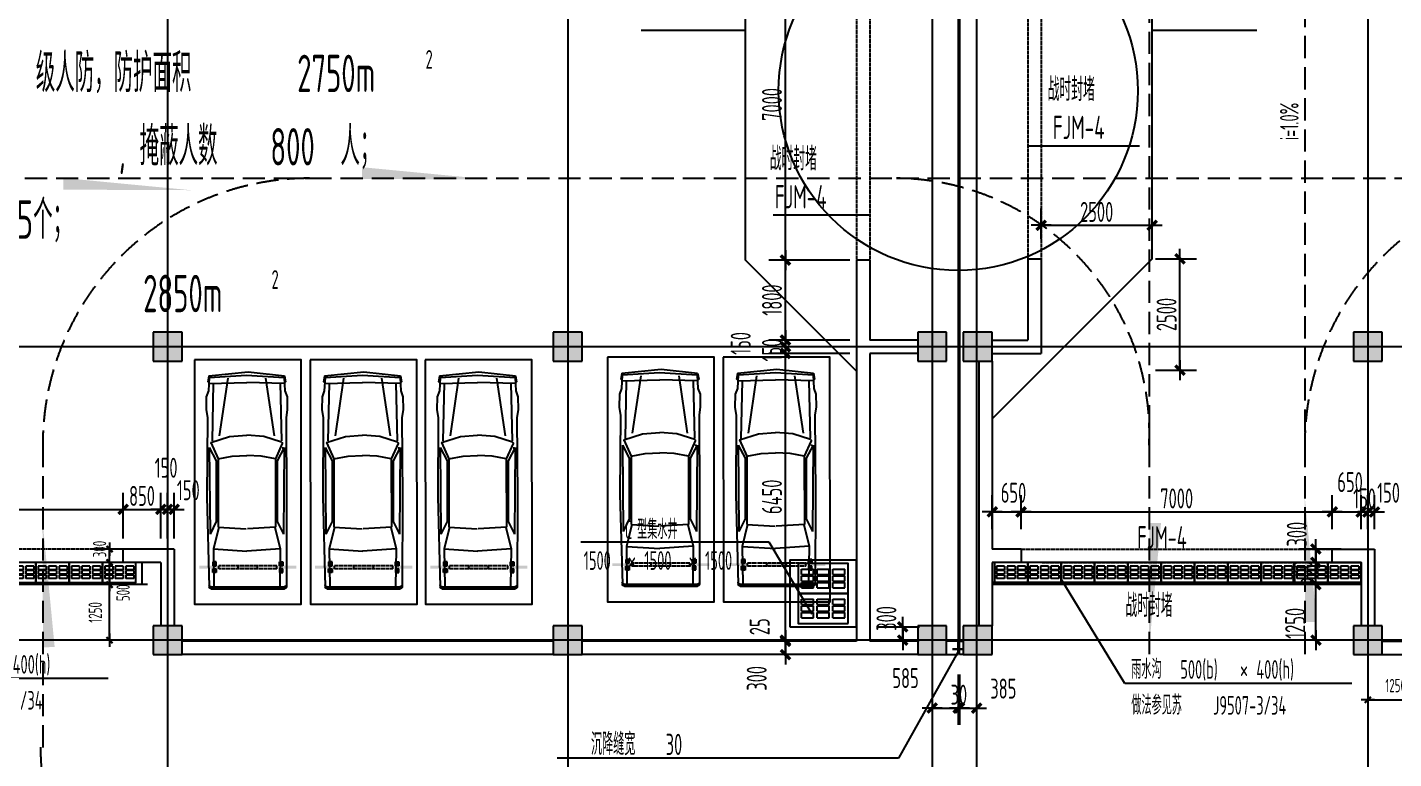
# Model space of a CAD drawing. Extents: x 1596194 to 1987057, y -212608 to 63160.
# Drawn here: x 1711875 to 1742611, y -34954 to -18506 of the extents above; entities that cross this region are included whole.
import ezdxf

# ---------------------------------------------------------------- set-up
doc = ezdxf.new("R2010")
doc.units = 0
doc.header["$LTSCALE"] = 100
doc.header["$MEASUREMENT"] = 0
doc.linetypes.add('DASH', pattern=[0.35, 0.25, -0.1])
doc.linetypes.add('DASH_200', pattern=[0.7, 0.5, -0.2])
doc.layers.get('0').update_dxf_attribs({"linetype": 'CONTINUOUS'})
doc.layers.get('DEFPOINTS').update_dxf_attribs({"linetype": 'CONTINUOUS'})
for name, color, linetype in [('_走道示意', 8, 'CONTINUOUS'), ('BALCONY', 6, 'CONTINUOUS'), ('CAR', 8, 'CONTINUOUS'), ('COLUMN', 1, 'CONTINUOUS'), ('DCHJ', 1, 'CONTINUOUS'), ('DOTE', 251, 'CONTINUOUS'), ('PUB_DIM', 3, 'CONTINUOUS'), ('PUB_TEXT', 30, 'CONTINUOUS'), ('SOLID_HATCH', 40, 'CONTINUOUS'), ('WALL', 2, 'CONTINUOUS'), ('WINDOW', 4, 'CONTINUOUS'), ('车位', 8, 'CONTINUOUS')]:
    doc.layers.add(name, color=color, linetype=linetype)
doc.styles.add('DIM', font='', dxfattribs={"width": 0.75})
doc.styles.add('DIM_FONT', font='SYSZ.shx', dxfattribs={"width": 0.7, "bigfont": 'SYFS.shx'})
doc.styles.get('DIM').set_extended_font_data('FangSong_GB2312')
doc.dimstyles.new('DIMN', dxfattribs={"dimtxt": 300, "dimasz": 1, "dimexe": 250, "dimexo": 300, "dimgap": 150, "dimtad": 1, "dimdec": 0, "dimzin": 0, "dimdsep": 46, "dimtxsty": 'DIM_FONT', "dimblk": 'ARCHTICK', "dimcen": 0.09, "dimclrt": 7, "dimazin": 2, "dimtfac": 1, "dimtdec": 0, "dimtix": 1, "dimtmove": 2, "dimatfit": 3, "dimldrblk": 'DOT', "dimfxl": 0, "dimtolj": 1, "dimtzin": 0, "dimarcsym": 0})
doc.dimstyles.new('DIMN150', dxfattribs={"dimscale": 1.5, "dimtxt": 300, "dimasz": 1, "dimexe": 250, "dimexo": 300, "dimgap": 30, "dimtad": 1, "dimdec": 0, "dimzin": 0, "dimdsep": 46, "dimtxsty": 'DIM_FONT', "dimblk": 'ARCHTICK', "dimcen": 0.09, "dimclrt": 7, "dimazin": 2, "dimtfac": 1, "dimtdec": 0, "dimtix": 1, "dimtmove": 2, "dimatfit": 3, "dimldrblk": 'DOT', "dimfxl": 0, "dimtolj": 1, "dimtzin": 0, "dimarcsym": 0})

# ---------------------------------------------------------------- blocks, each defined once
blk = doc.blocks.new('_archtick')
blk.add_line((-150, 0), (150, 0))
at = {"const_width": 50}
blk.add_lwpolyline([(-70, -70), (70, 70)], dxfattribs=at)
blk = doc.blocks.new('*D825')
at = {"layer": 'DEFPOINTS', "color": 0}
for p in [(1715180, -29347), (1715030, -30454), (1715180, -30454)]:
    blk.add_point(p, dxfattribs=at)
at = {"layer": 'PUB_DIM', "color": 0, "lineweight": -2}
for p, q in [((1715030, -30004), (1715030, -28972)), ((1715180, -30004), (1715180, -28972)), ((1715030, -29347), (1715180, -29347))]:
    blk.add_line(p, q, dxfattribs=at)
at = {"layer": 'PUB_DIM', "color": 0, "lineweight": -2, "xscale": 1.5, "yscale": 1.5, "zscale": 1.5, "rotation": 180}
blk.add_blockref('_archtick', (1715030, -29347), dxfattribs=at)
at = {"layer": 'PUB_DIM', "color": 0, "lineweight": -2, "xscale": 1.5, "yscale": 1.5, "zscale": 1.5}
blk.add_blockref('_archtick', (1715180, -29347), dxfattribs=at)
at = {"layer": 'PUB_DIM', "color": 7, "insert": (1715496, -28917), "char_height": 450, "attachment_point": 5, "style": 'DIM_FONT'}
blk.add_mtext('\\A1;150', dxfattribs=at)
blk = doc.blocks.new('_Dot')
at = {"color": 0, "linetype": 'ByBlock', "lineweight": -2}
blk.add_line((-0.5, 0), (-1, 0), dxfattribs=at)
at = {"color": 0, "linetype": 'ByBlock', "const_width": 0.5}
blk.add_lwpolyline([(-0.25, 0, 1), (0.25, 0, 1)], format="xyb", close=True, dxfattribs=at)
blk = doc.blocks.new('*D826')
at = {"layer": 'DEFPOINTS', "color": 0}
for p in [(1715030, -29347), (1714880, -30454), (1715030, -30454)]:
    blk.add_point(p, dxfattribs=at)
at = {"layer": 'PUB_DIM', "color": 0, "lineweight": -2}
for p, q in [((1714880, -30004), (1714880, -28972)), ((1715030, -30004), (1715030, -28972)), ((1714880, -29347), (1715030, -29347))]:
    blk.add_line(p, q, dxfattribs=at)
at = {"layer": 'PUB_DIM', "color": 0, "lineweight": -2, "xscale": 1.5, "yscale": 1.5, "zscale": 1.5, "rotation": 180}
blk.add_blockref('_archtick', (1714880, -29347), dxfattribs=at)
at = {"layer": 'PUB_DIM', "color": 0, "lineweight": -2, "xscale": 1.5, "yscale": 1.5, "zscale": 1.5}
blk.add_blockref('_archtick', (1715030, -29347), dxfattribs=at)
at = {"layer": 'PUB_DIM', "color": 7, "insert": (1714997, -28413), "char_height": 450, "attachment_point": 5, "style": 'DIM_FONT'}
blk.add_mtext('\\A1;150', dxfattribs=at)
blk = doc.blocks.new('*D827')
at = {"layer": 'DEFPOINTS', "color": 0}
for p in [(1714880, -29347), (1714030, -30454), (1714880, -30454)]:
    blk.add_point(p, dxfattribs=at)
at = {"layer": 'PUB_DIM', "color": 0, "lineweight": -2}
for p, q in [((1714030, -30004), (1714030, -28972)), ((1714880, -30004), (1714880, -28972)), ((1714030, -29347), (1714029, -29347)), ((1714030, -29347), (1714880, -29347)), ((1714880, -29347), (1714882, -29347))]:
    blk.add_line(p, q, dxfattribs=at)
at = {"layer": 'PUB_DIM', "color": 0, "lineweight": -2, "xscale": 1.5, "yscale": 1.5, "zscale": 1.5}
blk.add_blockref('_archtick', (1714030, -29347), dxfattribs=at)
at = {"layer": 'PUB_DIM', "color": 0, "lineweight": -2, "xscale": 1.5, "yscale": 1.5, "zscale": 1.5, "rotation": 180}
blk.add_blockref('_archtick', (1714880, -29347), dxfattribs=at)
at = {"layer": 'PUB_DIM', "color": 7, "insert": (1714455, -29045), "char_height": 450, "attachment_point": 5, "style": 'DIM_FONT'}
blk.add_mtext('\\A1;850', dxfattribs=at)
blk = doc.blocks.new('*D828')
at = {"layer": 'DEFPOINTS', "color": 0}
for p in [(1714030, -29347), (1707030, -30454), (1714030, -30454)]:
    blk.add_point(p, dxfattribs=at)
at = {"layer": 'PUB_DIM', "color": 0, "lineweight": -2}
for p, q in [((1707030, -30004), (1707030, -28972)), ((1714030, -30004), (1714030, -28972)), ((1707030, -29347), (1714030, -29347))]:
    blk.add_line(p, q, dxfattribs=at)
at = {"layer": 'PUB_DIM', "color": 0, "lineweight": -2, "xscale": 1.5, "yscale": 1.5, "zscale": 1.5, "rotation": 180}
blk.add_blockref('_archtick', (1707030, -29347), dxfattribs=at)
at = {"layer": 'PUB_DIM', "color": 0, "lineweight": -2, "xscale": 1.5, "yscale": 1.5, "zscale": 1.5}
blk.add_blockref('_archtick', (1714030, -29347), dxfattribs=at)
at = {"layer": 'PUB_DIM', "color": 7, "insert": (1710530, -29045), "char_height": 450, "attachment_point": 5, "style": 'DIM_FONT'}
blk.add_mtext('\\A1;7000', dxfattribs=at)
blk = doc.blocks.new('*D832')
at = {"layer": 'DEFPOINTS', "color": 0}
for p in [(1713724, -30240), (1714880, -30240), (1714880, -30540)]:
    blk.add_point(p, dxfattribs=at)
at = {"layer": 'PUB_DIM', "color": 0, "lineweight": -2}
for p, q in [((1714580, -30240), (1713474, -30240)), ((1713724, -30240), (1713724, -30239)), ((1713724, -30540), (1713724, -30240)), ((1714580, -30540), (1713474, -30540)), ((1713724, -30540), (1713724, -30541))]:
    blk.add_line(p, q, dxfattribs=at)
for p, rotation in [((1713724, -30240), 270), ((1713724, -30540), 90)]:
    blk.add_blockref('_archtick', p, dxfattribs=dict(at, rotation=rotation))
at = {"layer": 'PUB_DIM', "color": 7, "insert": (1713500, -30240), "char_height": 300, "attachment_point": 5, "rotation": 90, "style": 'DIM_FONT'}
blk.add_mtext('\\A1;300', dxfattribs=at)
blk = doc.blocks.new('*D834')
at = {"layer": 'DEFPOINTS', "color": 0}
for p in [(1713724, -31040), (1714880, -31040), (1714880, -32290)]:
    blk.add_point(p, dxfattribs=at)
at = {"layer": 'PUB_DIM', "color": 0, "lineweight": -2}
for p, q in [((1714580, -31040), (1713474, -31040)), ((1713724, -32290), (1713724, -31040)), ((1714580, -32290), (1713474, -32290))]:
    blk.add_line(p, q, dxfattribs=at)
for p, rotation in [((1713724, -31040), 90), ((1713724, -32290), 270)]:
    blk.add_blockref('_archtick', p, dxfattribs=dict(at, rotation=rotation))
at = {"layer": 'PUB_DIM', "color": 7, "insert": (1713403, -31665), "char_height": 300, "attachment_point": 5, "rotation": 90, "style": 'DIM_FONT'}
blk.add_mtext('\\A1;1250', dxfattribs=at)
blk = doc.blocks.new('*D835')
at = {"layer": 'DEFPOINTS', "color": 0}
for p in [(1734230, -29404), (1733581, -30240), (1734230, -30240)]:
    blk.add_point(p, dxfattribs=at)
at = {"layer": 'PUB_DIM', "color": 0, "lineweight": -2}
for p, q in [((1733581, -29790), (1733581, -29029)), ((1734230, -29790), (1734230, -29029)), ((1733581, -29404), (1734230, -29404))]:
    blk.add_line(p, q, dxfattribs=at)
at = {"layer": 'PUB_DIM', "color": 0, "lineweight": -2, "xscale": 1.5, "yscale": 1.5, "zscale": 1.5, "rotation": 180}
blk.add_blockref('_archtick', (1733581, -29404), dxfattribs=at)
at = {"layer": 'PUB_DIM', "color": 0, "lineweight": -2, "xscale": 1.5, "yscale": 1.5, "zscale": 1.5}
blk.add_blockref('_archtick', (1734230, -29404), dxfattribs=at)
at = {"layer": 'PUB_DIM', "color": 7, "insert": (1734059, -28974), "char_height": 450, "attachment_point": 5, "style": 'DIM_FONT'}
blk.add_mtext('\\A1;650', dxfattribs=at)
blk = doc.blocks.new('*D836')
at = {"layer": 'DEFPOINTS', "color": 0}
for p in [(1741230, -29404), (1734230, -30240), (1741230, -30240)]:
    blk.add_point(p, dxfattribs=at)
at = {"layer": 'PUB_DIM', "color": 0, "lineweight": -2}
for p, q in [((1734230, -29790), (1734230, -29029)), ((1741230, -29790), (1741230, -29029)), ((1734230, -29404), (1741230, -29404))]:
    blk.add_line(p, q, dxfattribs=at)
at = {"layer": 'PUB_DIM', "color": 0, "lineweight": -2, "xscale": 1.5, "yscale": 1.5, "zscale": 1.5, "rotation": 180}
blk.add_blockref('_archtick', (1734230, -29404), dxfattribs=at)
at = {"layer": 'PUB_DIM', "color": 0, "lineweight": -2, "xscale": 1.5, "yscale": 1.5, "zscale": 1.5}
blk.add_blockref('_archtick', (1741230, -29404), dxfattribs=at)
at = {"layer": 'PUB_DIM', "color": 7, "insert": (1737730, -29102), "char_height": 450, "attachment_point": 5, "style": 'DIM_FONT'}
blk.add_mtext('\\A1;7000', dxfattribs=at)
blk = doc.blocks.new('*D837')
at = {"layer": 'DEFPOINTS', "color": 0}
for p in [(1741880, -29404), (1741230, -30240), (1741880, -30240)]:
    blk.add_point(p, dxfattribs=at)
at = {"layer": 'PUB_DIM', "color": 0, "lineweight": -2}
for p, q in [((1741230, -29790), (1741230, -29029)), ((1741880, -29790), (1741880, -29029)), ((1741230, -29404), (1741880, -29404))]:
    blk.add_line(p, q, dxfattribs=at)
at = {"layer": 'PUB_DIM', "color": 0, "lineweight": -2, "xscale": 1.5, "yscale": 1.5, "zscale": 1.5, "rotation": 180}
blk.add_blockref('_archtick', (1741230, -29404), dxfattribs=at)
at = {"layer": 'PUB_DIM', "color": 0, "lineweight": -2, "xscale": 1.5, "yscale": 1.5, "zscale": 1.5}
blk.add_blockref('_archtick', (1741880, -29404), dxfattribs=at)
at = {"layer": 'PUB_DIM', "color": 7, "insert": (1741630, -28734), "char_height": 450, "attachment_point": 5, "style": 'DIM_FONT'}
blk.add_mtext('\\A1;650', dxfattribs=at)
blk = doc.blocks.new('*D838')
at = {"layer": 'DEFPOINTS', "color": 0}
for p in [(1742030, -29404), (1741880, -30240), (1742030, -30240)]:
    blk.add_point(p, dxfattribs=at)
at = {"layer": 'PUB_DIM', "color": 0, "lineweight": -2}
for p, q in [((1741880, -29790), (1741880, -29029)), ((1742030, -29790), (1742030, -29029)), ((1741880, -29404), (1741879, -29404)), ((1741880, -29404), (1742030, -29404)), ((1742030, -29404), (1742032, -29404))]:
    blk.add_line(p, q, dxfattribs=at)
at = {"layer": 'PUB_DIM', "color": 0, "lineweight": -2, "xscale": 1.5, "yscale": 1.5, "zscale": 1.5}
blk.add_blockref('_archtick', (1741880, -29404), dxfattribs=at)
at = {"layer": 'PUB_DIM', "color": 0, "lineweight": -2, "xscale": 1.5, "yscale": 1.5, "zscale": 1.5, "rotation": 180}
blk.add_blockref('_archtick', (1742030, -29404), dxfattribs=at)
at = {"layer": 'PUB_DIM', "color": 7, "insert": (1741955, -29102), "char_height": 450, "attachment_point": 5, "style": 'DIM_FONT'}
blk.add_mtext('\\A1;150', dxfattribs=at)
blk = doc.blocks.new('*D839')
at = {"layer": 'DEFPOINTS', "color": 0}
for p in [(1742180, -29404), (1742030, -30240), (1742180, -30240)]:
    blk.add_point(p, dxfattribs=at)
at = {"layer": 'PUB_DIM', "color": 0, "lineweight": -2}
for p, q in [((1742030, -29790), (1742030, -29029)), ((1742180, -29790), (1742180, -29029)), ((1742030, -29404), (1742180, -29404))]:
    blk.add_line(p, q, dxfattribs=at)
at = {"layer": 'PUB_DIM', "color": 0, "lineweight": -2, "xscale": 1.5, "yscale": 1.5, "zscale": 1.5, "rotation": 180}
blk.add_blockref('_archtick', (1742030, -29404), dxfattribs=at)
at = {"layer": 'PUB_DIM', "color": 0, "lineweight": -2, "xscale": 1.5, "yscale": 1.5, "zscale": 1.5}
blk.add_blockref('_archtick', (1742180, -29404), dxfattribs=at)
at = {"layer": 'PUB_DIM', "color": 7, "insert": (1742496, -28974), "char_height": 450, "attachment_point": 5, "style": 'DIM_FONT'}
blk.add_mtext('\\A1;150', dxfattribs=at)
blk = doc.blocks.new('*D840')
at = {"layer": 'DEFPOINTS', "color": 0}
for p in [(1742030, -31990), (1743280, -31990), (1743280, -33631)]:
    blk.add_point(p, dxfattribs=at)
at = {"layer": 'PUB_DIM', "color": 0, "lineweight": -2}
for p, q in [((1742030, -32290), (1742030, -33881)), ((1743280, -32290), (1743280, -33881)), ((1742030, -33631), (1743280, -33631))]:
    blk.add_line(p, q, dxfattribs=at)
at = {"layer": 'PUB_DIM', "color": 0, "lineweight": -2, "rotation": 180}
blk.add_blockref('_archtick', (1742030, -33631), dxfattribs=at)
at = {"layer": 'PUB_DIM', "color": 0, "lineweight": -2}
blk.add_blockref('_archtick', (1743280, -33631), dxfattribs=at)
at = {"layer": 'PUB_DIM', "color": 7, "insert": (1742655, -33310), "char_height": 300, "attachment_point": 5, "style": 'DIM_FONT'}
blk.add_mtext('\\A1;1250', dxfattribs=at)
blk = doc.blocks.new('*D841')
at = {"layer": 'DEFPOINTS', "color": 0}
for p in [(1740862, -30240), (1741880, -30240), (1741880, -30540)]:
    blk.add_point(p, dxfattribs=at)
at = {"layer": 'PUB_DIM', "color": 0, "lineweight": -2}
for p, q in [((1741430, -30240), (1740487, -30240)), ((1740862, -30540), (1740862, -30240)), ((1741430, -30540), (1740487, -30540))]:
    blk.add_line(p, q, dxfattribs=at)
at = {"layer": 'PUB_DIM', "color": 0, "lineweight": -2, "xscale": 1.5, "yscale": 1.5, "zscale": 1.5}
for p, rotation in [((1740862, -30240), 90), ((1740862, -30540), 270)]:
    blk.add_blockref('_archtick', p, dxfattribs=dict(at, rotation=rotation))
at = {"layer": 'PUB_DIM', "color": 7, "insert": (1740432, -29905), "char_height": 450, "attachment_point": 5, "rotation": 90, "style": 'DIM_FONT'}
blk.add_mtext('\\A1;300', dxfattribs=at)
blk = doc.blocks.new('*D842')
at = {"layer": 'DEFPOINTS', "color": 0}
for p in [(1740862, -30540), (1741880, -30540), (1741880, -31040)]:
    blk.add_point(p, dxfattribs=at)
at = {"layer": 'PUB_DIM', "color": 0, "lineweight": -2}
for p, q in [((1741430, -30540), (1740487, -30540)), ((1740862, -30540), (1740862, -30538)), ((1740862, -31040), (1740862, -30540)), ((1741430, -31040), (1740487, -31040)), ((1740862, -31040), (1740862, -31041))]:
    blk.add_line(p, q, dxfattribs=at)
at = {"layer": 'PUB_DIM', "color": 0, "lineweight": -2, "xscale": 1.5, "yscale": 1.5, "zscale": 1.5}
for p, rotation in [((1740862, -30540), 270), ((1740862, -31040), 90)]:
    blk.add_blockref('_archtick', p, dxfattribs=dict(at, rotation=rotation))
at = {"layer": 'PUB_DIM', "color": 7, "insert": (1740560, -30790), "char_height": 450, "attachment_point": 5, "rotation": 90, "style": 'DIM_FONT'}
blk.add_mtext('\\A1;500', dxfattribs=at)
blk = doc.blocks.new('*D843')
at = {"layer": 'DEFPOINTS', "color": 0}
for p in [(1740862, -31040), (1741880, -31040), (1741880, -32290)]:
    blk.add_point(p, dxfattribs=at)
at = {"layer": 'PUB_DIM', "color": 0, "lineweight": -2}
for p, q in [((1741430, -31040), (1740487, -31040)), ((1740862, -32290), (1740862, -31040)), ((1741430, -32290), (1740487, -32290))]:
    blk.add_line(p, q, dxfattribs=at)
at = {"layer": 'PUB_DIM', "color": 0, "lineweight": -2, "xscale": 1.5, "yscale": 1.5, "zscale": 1.5}
for p, rotation in [((1740862, -31040), 90), ((1740862, -32290), 270)]:
    blk.add_blockref('_archtick', p, dxfattribs=dict(at, rotation=rotation))
at = {"layer": 'PUB_DIM', "color": 7, "insert": (1740395, -31911), "char_height": 450, "attachment_point": 5, "rotation": 90, "style": 'DIM_FONT'}
blk.add_mtext('\\A1;1250', dxfattribs=at)
blk = doc.blocks.new('*D970')
at = {"layer": 'DEFPOINTS', "color": 0}
for p in [(1736805, -23715), (1737804, -23715), (1736805, -26215)]:
    blk.add_point(p, dxfattribs=at)
at = {"layer": 'PUB_DIM', "color": 0, "lineweight": -2}
for p, q in [((1737255, -23715), (1738179, -23715)), ((1737804, -26215), (1737804, -23715)), ((1737255, -26215), (1738179, -26215))]:
    blk.add_line(p, q, dxfattribs=at)
at = {"layer": 'PUB_DIM', "color": 0, "lineweight": -2, "xscale": 1.5, "yscale": 1.5, "zscale": 1.5}
for p, rotation in [((1737804, -23715), 90), ((1737804, -26215), 270)]:
    blk.add_blockref('_archtick', p, dxfattribs=dict(at, rotation=rotation))
at = {"layer": 'PUB_DIM', "color": 7, "insert": (1737502, -24965), "char_height": 450, "attachment_point": 5, "rotation": 90, "style": 'DIM_FONT'}
blk.add_mtext('\\A1;2500', dxfattribs=at)
blk = doc.blocks.new('*D971')
at = {"layer": 'DEFPOINTS', "color": 0}
for p in [(1737180, -22959), (1734680, -23715), (1737180, -23715)]:
    blk.add_point(p, dxfattribs=at)
at = {"layer": 'PUB_DIM', "color": 0, "lineweight": -2}
for p, q in [((1734680, -23265), (1734680, -22584)), ((1737180, -23265), (1737180, -22584)), ((1734680, -22959), (1737180, -22959))]:
    blk.add_line(p, q, dxfattribs=at)
at = {"layer": 'PUB_DIM', "color": 0, "lineweight": -2, "xscale": 1.5, "yscale": 1.5, "zscale": 1.5}
for p, rotation in [((1734680, -22959), 179.9997660269601), ((1737180, -22959), 359.9997660269601)]:
    blk.add_blockref('_archtick', p, dxfattribs=dict(at, rotation=rotation))
at = {"layer": 'PUB_DIM', "color": 7, "insert": (1735930, -22657), "char_height": 450, "attachment_point": 5, "rotation": 359.9998, "style": 'DIM_FONT'}
blk.add_mtext('\\A1;2500', dxfattribs=at)
blk = doc.blocks.new('*D1024')
at = {"layer": 'DEFPOINTS', "color": 0}
for p in [(1730530, -31990), (1731567, -31990), (1730530, -32290)]:
    blk.add_point(p, dxfattribs=at)
at = {"layer": 'PUB_DIM', "color": 0, "lineweight": -2}
for p, q in [((1730980, -31990), (1731942, -31990)), ((1731567, -32290), (1731567, -31990)), ((1730980, -32290), (1731942, -32290))]:
    blk.add_line(p, q, dxfattribs=at)
at = {"layer": 'PUB_DIM', "color": 0, "lineweight": -2, "xscale": 1.5, "yscale": 1.5, "zscale": 1.5}
for p, rotation in [((1731567, -31990), 90), ((1731567, -32290), 270)]:
    blk.add_blockref('_archtick', p, dxfattribs=dict(at, rotation=rotation))
at = {"layer": 'PUB_DIM', "color": 7, "insert": (1731201, -31800), "char_height": 450, "attachment_point": 5, "rotation": 90, "style": 'DIM_FONT'}
blk.add_mtext('\\A1;300', dxfattribs=at)
blk = doc.blocks.new('*D1090')
at = {"layer": 'DEFPOINTS', "color": 0}
for p in [(1728928, -23740), (1730830, -23740), (1730830, -25540)]:
    blk.add_point(p, dxfattribs=at)
at = {"layer": 'PUB_DIM', "color": 0, "lineweight": -2}
for p, q in [((1730380, -23740), (1728553, -23740)), ((1728928, -25540), (1728928, -23740)), ((1730380, -25540), (1728553, -25540))]:
    blk.add_line(p, q, dxfattribs=at)
at = {"layer": 'PUB_DIM', "color": 0, "lineweight": -2, "xscale": 1.5, "yscale": 1.5, "zscale": 1.5}
for p, rotation in [((1728928, -23740), 90), ((1728928, -25540), 270)]:
    blk.add_blockref('_archtick', p, dxfattribs=dict(at, rotation=rotation))
at = {"layer": 'PUB_DIM', "color": 7, "insert": (1728626, -24640), "char_height": 450, "attachment_point": 5, "rotation": 90, "style": 'DIM_FONT'}
blk.add_mtext('\\A1;1800', dxfattribs=at)
blk = doc.blocks.new('*D1091')
at = {"layer": 'DEFPOINTS', "color": 0}
for p in [(1728928, -25540), (1730830, -25540), (1730830, -25690)]:
    blk.add_point(p, dxfattribs=at)
at = {"layer": 'PUB_DIM', "color": 0, "lineweight": -2}
for p, q in [((1730380, -25540), (1728553, -25540)), ((1730380, -25690), (1728553, -25690)), ((1728928, -25690), (1728928, -25540))]:
    blk.add_line(p, q, dxfattribs=at)
at = {"layer": 'PUB_DIM', "color": 0, "lineweight": -2, "xscale": 1.5, "yscale": 1.5, "zscale": 1.5}
for p, rotation in [((1728928, -25540), 90), ((1728928, -25690), 270)]:
    blk.add_blockref('_archtick', p, dxfattribs=dict(at, rotation=rotation))
at = {"layer": 'PUB_DIM', "color": 7, "insert": (1727923, -25615), "char_height": 450, "attachment_point": 5, "rotation": 90, "style": 'DIM_FONT'}
blk.add_mtext('\\A1;150', dxfattribs=at)
blk = doc.blocks.new('*D1092')
at = {"layer": 'DEFPOINTS', "color": 0}
for p in [(1728928, -25690), (1730830, -25690), (1730830, -25840)]:
    blk.add_point(p, dxfattribs=at)
at = {"layer": 'PUB_DIM', "color": 0, "lineweight": -2}
for p, q in [((1730380, -25690), (1728553, -25690)), ((1728928, -25690), (1728928, -25688)), ((1728928, -25840), (1728928, -25690)), ((1730380, -25840), (1728553, -25840)), ((1728928, -25840), (1728928, -25841))]:
    blk.add_line(p, q, dxfattribs=at)
at = {"layer": 'PUB_DIM', "color": 0, "lineweight": -2, "xscale": 1.5, "yscale": 1.5, "zscale": 1.5}
for p, rotation in [((1728928, -25690), 270), ((1728928, -25840), 90)]:
    blk.add_blockref('_archtick', p, dxfattribs=dict(at, rotation=rotation))
at = {"layer": 'PUB_DIM', "color": 7, "insert": (1728626, -25765), "char_height": 450, "attachment_point": 5, "rotation": 90, "style": 'DIM_FONT'}
blk.add_mtext('\\A1;150', dxfattribs=at)
blk = doc.blocks.new('*D1093')
at = {"layer": 'DEFPOINTS', "color": 0}
for p in [(1728928, -25840), (1730830, -25840), (1730830, -32290)]:
    blk.add_point(p, dxfattribs=at)
at = {"layer": 'PUB_DIM', "color": 0, "lineweight": -2}
for p, q in [((1730380, -25840), (1728553, -25840)), ((1728928, -32290), (1728928, -25840)), ((1730380, -32290), (1728553, -32290))]:
    blk.add_line(p, q, dxfattribs=at)
at = {"layer": 'PUB_DIM', "color": 0, "lineweight": -2, "xscale": 1.5, "yscale": 1.5, "zscale": 1.5}
for p, rotation in [((1728928, -25840), 90), ((1728928, -32290), 270)]:
    blk.add_blockref('_archtick', p, dxfattribs=dict(at, rotation=rotation))
at = {"layer": 'PUB_DIM', "color": 7, "insert": (1728626, -29065), "char_height": 450, "attachment_point": 5, "rotation": 90, "style": 'DIM_FONT'}
blk.add_mtext('\\A1;6450', dxfattribs=at)
blk = doc.blocks.new('*D1094')
at = {"layer": 'DEFPOINTS', "color": 0}
for p in [(1728928, -32290), (1730830, -32290), (1730830, -32315)]:
    blk.add_point(p, dxfattribs=at)
at = {"layer": 'PUB_DIM', "color": 0, "lineweight": -2}
for p, q in [((1730380, -32290), (1728553, -32290)), ((1730380, -32315), (1728553, -32315)), ((1728928, -32290), (1728928, -32288)), ((1728928, -32315), (1728928, -32290)), ((1728928, -32315), (1728928, -32316))]:
    blk.add_line(p, q, dxfattribs=at)
at = {"layer": 'PUB_DIM', "color": 0, "lineweight": -2, "xscale": 1.5, "yscale": 1.5, "zscale": 1.5}
for p, rotation in [((1728928, -32290), 270), ((1728928, -32315), 90)]:
    blk.add_blockref('_archtick', p, dxfattribs=dict(at, rotation=rotation))
at = {"layer": 'PUB_DIM', "color": 7, "insert": (1728349, -31987), "char_height": 450, "attachment_point": 5, "rotation": 90, "style": 'DIM_FONT'}
blk.add_mtext('\\A1;25', dxfattribs=at)
blk = doc.blocks.new('*D1095')
at = {"layer": 'DEFPOINTS', "color": 0}
for p in [(1728928, -32315), (1730830, -32315), (1730830, -32615)]:
    blk.add_point(p, dxfattribs=at)
at = {"layer": 'PUB_DIM', "color": 0, "lineweight": -2}
for p, q in [((1730380, -32315), (1728553, -32315)), ((1728928, -32615), (1728928, -32315)), ((1730380, -32615), (1728553, -32615))]:
    blk.add_line(p, q, dxfattribs=at)
at = {"layer": 'PUB_DIM', "color": 0, "lineweight": -2, "xscale": 1.5, "yscale": 1.5, "zscale": 1.5}
for p, rotation in [((1728928, -32315), 90), ((1728928, -32615), 270)]:
    blk.add_blockref('_archtick', p, dxfattribs=dict(at, rotation=rotation))
at = {"layer": 'PUB_DIM', "color": 7, "insert": (1728283, -33148), "char_height": 450, "attachment_point": 5, "rotation": 90, "style": 'DIM_FONT'}
blk.add_mtext('\\A1;300', dxfattribs=at)
blk = doc.blocks.new('A$C4B905A97')
at = {"layer": 'BALCONY'}
for p, q in [((50, 365), (230, 365)), ((50, 285), (50, 365)), ((50, 310), (50, 340)), ((50, 285), (230, 285)), ((50, 185), (50, 265)), ((50, 265), (230, 265)), ((50, 210), (50, 240)), ((230, 285), (230, 365)), ((230, 185), (230, 265)), ((285, 365), (465, 365)), ((285, 285), (285, 365)), ((285, 310), (285, 340)), ((285, 285), (465, 285)), ((285, 185), (285, 265)), ((285, 265), (465, 265)), ((285, 210), (285, 240)), ((465, 285), (465, 365)), ((465, 185), (465, 265)), ((520, 285), (520, 365)), ((520, 365), (700, 365)), ((520, 285), (700, 285)), ((520, 265), (700, 265)), ((520, 185), (520, 265)), ((700, 285), (700, 365)), ((700, 185), (700, 265)), ((50, 185), (230, 185)), ((50, 165), (230, 165)), ((50, 165), (230, 165)), ((50, 85), (50, 165)), ((50, 110), (50, 140)), ((50, 85), (230, 85)), ((230, 85), (230, 165)), ((285, 185), (465, 185)), ((285, 165), (465, 165)), ((285, 165), (465, 165)), ((285, 85), (285, 165)), ((285, 110), (285, 140)), ((285, 85), (465, 85)), ((465, 85), (465, 165)), ((520, 185), (700, 185)), ((520, 85), (520, 165)), ((520, 165), (700, 165)), ((520, 165), (700, 165)), ((520, 85), (700, 85)), ((700, 85), (700, 165))]:
    blk.add_line(p, q, dxfattribs=at)
at = {"layer": 'WINDOW'}
blk.add_lwpolyline([(750, 0), (750, 450), (0, 450), (0, 0)], close=True, dxfattribs=at)
blk = doc.blocks.new('jing-1')
at = {"layer": 'WINDOW'}
blk.add_lwpolyline([(1000, 0), (1000, 1000), (0, 1000), (0, 0)], close=True, dxfattribs=at)
at = {"layer": 'WINDOW', "rotation": 90}
for p in [(500, 125), (950, 125)]:
    blk.add_blockref('A$C4B905A97', p, dxfattribs=at)
blk = doc.blocks.new('车位')
at = {"layer": '车位'}
h = blk.add_hatch(color=256, dxfattribs=at)
h.paths.add_polyline_path([(1854, -801), (2291, -801), (2291, -867), (1854, -867)])
h.paths.add_polyline_path([(981, -801), (1418, -801), (1418, -866), (981, -866)])
h.paths.add_polyline_path([(108, -800), (545, -800), (545, -866), (108, -866)])
h = blk.add_hatch(color=256, dxfattribs=at)
h.paths.add_polyline_path([(411, -866), (487, -866), (487, -953), (411, -953)])
edge = h.paths.add_edge_path(flags=16)
edge.add_ellipse((449, -909), major_axis=(10.2, 10.2), ratio=1, start_angle=-45.0335, end_angle=314.9665, ccw=False)
edge = h.paths.add_edge_path(flags=16)
edge.add_ellipse((449, -757), major_axis=(10.2, 10.2), ratio=1, start_angle=-45.0335, end_angle=314.9665, ccw=False)
h.paths.add_polyline_path([(411, -800), (487, -800), (487, -713), (411, -713)])
h = blk.add_hatch(color=256, dxfattribs=at)
h.paths.add_polyline_path([(1988, -867), (1912, -867), (1912, -954), (1988, -954)])
h.paths.add_polyline_path([(1988, -801), (1912, -801), (1912, -714), (1988, -714)])
edge = h.paths.add_edge_path(flags=16)
edge.add_ellipse((1950, -757), major_axis=(10.2, 10.2), ratio=1, start_angle=-45.0335, end_angle=314.9665, ccw=False)
edge = h.paths.add_edge_path(flags=16)
edge.add_ellipse((1950, -910), major_axis=(10.2, 10.2), ratio=1, start_angle=-45.0335, end_angle=314.9665, ccw=False)
at = {"layer": 'DCHJ', "color": 251}
for p, q in [((487, -713), (411, -713)), ((411, -713), (411, -800)), ((411, -800), (487, -800)), ((411, -866), (487, -866)), ((411, -953), (411, -866)), ((487, -800), (487, -713)), ((981, -801), (981, -866)), ((1418, -801), (1418, -866)), ((1854, -801), (1854, -867)), ((1912, -801), (1912, -714)), ((1912, -714), (1988, -714)), ((1988, -801), (1912, -801)), ((1988, -867), (1912, -867)), ((1912, -867), (1912, -954)), ((1988, -714), (1988, -801))]:
    blk.add_line(p, q, dxfattribs=at)
for centre in [(449, -909), (449, -757), (1950, -757)]:
    blk.add_circle(centre, 14.4, dxfattribs=at)
at = {"layer": '车位'}
for p, q in [((487, -866), (487, -953)), ((545, -800), (545, -866)), ((1988, -954), (1988, -867)), ((487, -953), (411, -953)), ((1912, -954), (1988, -954))]:
    blk.add_line(p, q, dxfattribs=at)
at = {"layer": '车位', "linetype": 'DASH'}
for p, q in [((1854, -801), (545, -800)), ((1854, -867), (545, -866))]:
    blk.add_line(p, q, dxfattribs=at)
at = {"layer": '车位'}
blk.add_lwpolyline([(-3, -5500), (0, 0), (2400, -1), (2397, -5501)], close=True, dxfattribs=at)
blk.add_circle((1950, -910), 14.4, dxfattribs=at)
blk = doc.blocks.new('CAR8')
for p, q in [((-376, 1236), (-474, 253)), ((-331, 1226), (-393, 293)), ((-376, 1236), (-226, 1262)), ((-331, 1226), (4, 1244)), ((-226, 1262), (-206, 1237)), ((-184, 1235), (-206, 289)), ((-188, 1124), (1252, 1155)), ((4, 1244), (151, 1298)), ((151, 1298), (470, 1303)), ((470, 1303), (678, 1271)), ((678, 1271), (2652, 1285)), ((1292, 1188), (1141, 719)), ((1292, 1188), (1697, 1006)), ((1420, 1224), (3582, 1207)), ((1420, 1224), (1749, 1051)), ((1749, 1051), (3263, 1051)), ((2652, 1285), (4896, 1226)), ((3263, 1051), (3582, 1207)), ((3407, 991), (3951, 1125)), ((3951, 1125), (4003, 287)), ((3951, 1125), (4893, 1110)), ((4898, 1177), (4898, -649)), ((4945, 1176), (4945, -649)), ((-313, 762), (1127, 977)), ((1141, 719), (1108, 289)), ((1697, 1006), (1630, 652)), ((1697, 1006), (3406, 1006)), ((3406, 1006), (3449, 302)), ((1630, 652), (1617, 289)), ((-474, 253), (-376, -659)), ((-393, 293), (-331, -649)), ((-184, -658), (-206, 288)), ((1141, -141), (1108, 288)), ((1630, -75), (1617, 288)), ((3406, -429), (3449, 275)), ((3951, -548), (4003, 290)), ((-313, -185), (1127, -400)), ((1283, -584), (1141, -141)), ((1697, -429), (1630, -75)), ((-376, -659), (-226, -685)), ((-331, -649), (4, -667)), ((-226, -685), (-206, -660)), ((-188, -547), (1252, -578)), ((4, -667), (151, -721)), ((1317, -599), (1697, -429)), ((1420, -647), (1749, -474)), ((1420, -647), (3582, -630)), ((1697, -429), (3406, -429)), ((1749, -474), (3263, -474)), ((3263, -474), (3582, -630)), ((3407, -414), (3951, -548)), ((3951, -548), (4893, -533)), ((151, -721), (470, -726)), ((470, -726), (678, -694)), ((678, -694), (2652, -708)), ((2652, -708), (4895, -699))]:
    blk.add_line(p, q)
for centre, radius, start, end in [((1307, 1154), 25, 65.7961, 162.2571), ((4848, 1177), 50, 0, 88.5082), ((4895, 1176), 50, 0, 88.5082), ((-193, 289), 12.5, 178.7004, 181.2996), ((1121, 289), 12.5, 175.5855, 184.4145), ((1629, 289), 12.5, 177.991, 182.009), ((1307, -577), 25, 197.7429, 294.2039), ((1435, -611), 12.5, 116.9382, 269.53), ((4848, -649), 50, 270.2142, 0), ((4895, -649), 50, 270.2142, 0)]:
    blk.add_arc(centre, radius, start, end)
at = {"linetype": 'Continuous', "style": 'DIM', "flags": 9}
for tag in ['XSIZE', 'YSIZE']:
    blk.add_attdef(tag, (-393, 293), '', height=0.5, dxfattribs=at)
blk = doc.blocks.new('车位-car')
at = {"layer": 'CAR', "xscale": 0.9000000003718892, "yscale": 0.9000000000232831, "zscale": 0.9, "rotation": 89.96654327695857}
blk.add_blockref('CAR8', (1434, -4802), dxfattribs=at)
at = {"layer": '车位'}
blk.add_blockref('车位', (0, 0), dxfattribs=at)
blk = doc.blocks.new('A$C2D8B7957')
at = {"linetype": 'Continuous'}
h = blk.add_hatch(color=256, dxfattribs=at)
h.paths.add_polyline_path([(2869, 0), (1150, 165), (1412, 269), (2870, 263)])
h.paths.add_polyline_path([(1412, 269), (1150, 165), (0, 275)])
blk = doc.blocks.new('*D13')
at = {"layer": 'DEFPOINTS', "color": 0}
for p in [(1728928, -16740), (1730530, -16740), (1730530, -23740)]:
    blk.add_point(p, dxfattribs=at)
at = {"layer": 'PUB_DIM', "color": 0, "lineweight": -2}
for p, q in [((1730080, -16740), (1728553, -16740)), ((1728928, -23740), (1728928, -16740)), ((1730080, -23740), (1728553, -23740))]:
    blk.add_line(p, q, dxfattribs=at)
at = {"layer": 'PUB_DIM', "color": 0, "lineweight": -2, "xscale": 1.5, "yscale": 1.5, "zscale": 1.5}
for p, rotation in [((1728928, -16740), 90), ((1728928, -23740), 270)]:
    blk.add_blockref('_archtick', p, dxfattribs=dict(at, rotation=rotation))
at = {"layer": 'PUB_DIM', "color": 7, "insert": (1728626, -20240), "char_height": 450, "attachment_point": 5, "rotation": 90, "style": 'DIM_FONT'}
blk.add_mtext('\\A1;7000', dxfattribs=at)
blk = doc.blocks.new('_fzh')
for p, q in [((-0.5, 0.5), (-0.5, -0.5)), ((0.5, 0.5), (-0.5, 0.5)), ((0.5, -0.5), (0.5, 0.5)), ((-0.5, -0.5), (0.5, -0.5))]:
    blk.add_line(p, q)
at = {"layer": 'SOLID_HATCH'}
blk.add_solid([(0.5, 0.5), (0.5, -0.5), (-0.5, 0.5), (-0.5, -0.5)], dxfattribs=at)
blk = doc.blocks.new('*D12')
at = {"layer": 'DEFPOINTS', "color": 0}
for p in [(1732845, -32615), (1733230, -32615), (1733230, -33817)]:
    blk.add_point(p, dxfattribs=at)
at = {"layer": 'PUB_DIM', "color": 0, "lineweight": -2}
for p, q in [((1732845, -33065), (1732845, -34192)), ((1733230, -33065), (1733230, -34192)), ((1732845, -33817), (1733230, -33817))]:
    blk.add_line(p, q, dxfattribs=at)
at = {"layer": 'PUB_DIM', "color": 0, "lineweight": -2, "xscale": 1.5, "yscale": 1.5, "zscale": 1.5, "rotation": 180}
blk.add_blockref('_archtick', (1732845, -33817), dxfattribs=at)
at = {"layer": 'PUB_DIM', "color": 0, "lineweight": -2, "xscale": 1.5, "yscale": 1.5, "zscale": 1.5}
blk.add_blockref('_archtick', (1733230, -33817), dxfattribs=at)
at = {"layer": 'PUB_DIM', "color": 7, "insert": (1733830, -33379), "char_height": 450, "attachment_point": 5, "style": 'DIM_FONT'}
blk.add_mtext('\\A1;385', dxfattribs=at)
blk = doc.blocks.new('*D11')
at = {"layer": 'DEFPOINTS', "color": 0}
for p in [(1732815, -32615), (1732845, -32615), (1732845, -33817)]:
    blk.add_point(p, dxfattribs=at)
at = {"layer": 'PUB_DIM', "color": 0, "lineweight": -2}
for p, q in [((1732815, -33065), (1732815, -34192)), ((1732845, -33065), (1732845, -34192)), ((1732815, -33817), (1732814, -33817)), ((1732815, -33817), (1732845, -33817)), ((1732845, -33817), (1732847, -33817))]:
    blk.add_line(p, q, dxfattribs=at)
at = {"layer": 'PUB_DIM', "color": 0, "lineweight": -2, "xscale": 1.5, "yscale": 1.5, "zscale": 1.5}
blk.add_blockref('_archtick', (1732815, -33817), dxfattribs=at)
at = {"layer": 'PUB_DIM', "color": 0, "lineweight": -2, "xscale": 1.5, "yscale": 1.5, "zscale": 1.5, "rotation": 180}
blk.add_blockref('_archtick', (1732845, -33817), dxfattribs=at)
at = {"layer": 'PUB_DIM', "color": 7, "insert": (1732830, -33515), "char_height": 450, "attachment_point": 5, "style": 'DIM_FONT'}
blk.add_mtext('\\A1;30', dxfattribs=at)
blk = doc.blocks.new('*D10')
at = {"layer": 'DEFPOINTS', "color": 0}
for p in [(1732230, -32615), (1732815, -32615), (1732815, -33817)]:
    blk.add_point(p, dxfattribs=at)
at = {"layer": 'PUB_DIM', "color": 0, "lineweight": -2}
for p, q in [((1732230, -33065), (1732230, -34192)), ((1732815, -33065), (1732815, -34192)), ((1732230, -33817), (1732815, -33817))]:
    blk.add_line(p, q, dxfattribs=at)
at = {"layer": 'PUB_DIM', "color": 0, "lineweight": -2, "xscale": 1.5, "yscale": 1.5, "zscale": 1.5, "rotation": 180}
blk.add_blockref('_archtick', (1732230, -33817), dxfattribs=at)
at = {"layer": 'PUB_DIM', "color": 0, "lineweight": -2, "xscale": 1.5, "yscale": 1.5, "zscale": 1.5}
blk.add_blockref('_archtick', (1732815, -33817), dxfattribs=at)
at = {"layer": 'PUB_DIM', "color": 7, "insert": (1731630, -33142), "char_height": 450, "attachment_point": 5, "style": 'DIM_FONT'}
blk.add_mtext('\\A1;585', dxfattribs=at)

msp = doc.modelspace()

# ---------------------------------------------------------------- linework, layer by layer
at = {"layer": '_走道示意', "linetype": 'DASH_200', "ltscale": 10}
for p, q in [((1737109.836, 14994.512), (1737109.836, -27900.933)), ((1740609.836, -12400.933), (1740609.836, -27900.933)), ((1702721.147, -21900.933), (1718221.147, -21900.933)), ((1718221.147, -21900.933), (1731427.496, -21900.933)), ((1731427.496, -21900.933), (1746799.45, -21900.933)), ((1712221.147, -27900.933), (1712221.147, -34718.136)), ((1737109.836, -27900.933), (1737109.836, -32614.869)), ((1740609.836, -27900.933), (1740609.836, -32614.869))]:
    msp.add_line(p, q, dxfattribs=at)
for centre, radius, start, end in [((1718221.147, -27900.933), 6000, 90, 180), ((1731379.884, -27636.773), 5736.038, 357.3604428, 89.5244118), ((1746609.836, -27900.933), 6000, 90, 180), ((1718171.147, -34693.136), 6000, 180, 193.8255767)]:
    msp.add_arc(centre, radius, start, end, dxfattribs=at)
at = {"layer": 'DOTE'}
for p, q in [((1715030.206, 50334.236), (1715030.206, -36126.938)), ((1724030.206, 50334.236), (1724030.206, -36126.938)), ((1732230.206, 50334.236), (1732230.206, -36126.938)), ((1733230.206, 50334.236), (1733230.206, -36126.938)), ((1742030.206, 50334.236), (1742030.206, -36126.938)), ((1799629.617, -25689.869), (1638383.856, -25689.869)), ((1799629.617, -32289.869), (1638383.856, -32289.869))]:
    msp.add_line(p, q, dxfattribs=at)
at = {"layer": 'PUB_DIM'}
msp.add_lwpolyline([(1740682.847, -16714.696, 0, 0, 0), (1740682.847, -23588.696, 120, 0, 0), (1740682.847, -24038.696, 0, 0, 0)], format="xyseb", dxfattribs=at)
at = {"layer": 'PUB_DIM', "const_width": 50}
msp.add_lwpolyline([(1732686.557, -32493.254), (1732930.206, -32493.254)], dxfattribs=at)
at = {"layer": 'PUB_DIM'}
msp.add_circle((1732815.206, -19935.076), 4039.313, dxfattribs=at)
at = {"layer": 'PUB_TEXT'}
for p, q in [((1725680.104, -18572.323), (1728030.206, -18572.323)), ((1737180.206, -18572.323), (1739530.308, -18572.323)), ((1734380.206, -21170.204), (1736895.28, -21170.204)), ((1730830.206, -22728.977), (1728655.462, -22728.977)), ((1724328.248, -30073.817), (1728558.655, -30073.817)), ((1728558.655, -30073.817), (1729523.693, -31696.592)), ((1736563.619, -33262.166), (1735145.206, -30942.679)), ((1732845.206, -32493.254), (1731475.354, -34943.701)), ((1713695.341, -33147.688), (1708587.277, -33147.688)), ((1741671.683, -33262.166), (1736563.619, -33262.166)), ((1731475.354, -34943.701), (1723794.334, -34943.701))]:
    msp.add_line(p, q, dxfattribs=at)
at = {"layer": 'WALL'}
for p, q in [((1730830.206, -23739.869), (1730530.206, -23739.869)), ((1730530.206, -23739.869), (1730530.206, -32314.869)), ((1730830.206, -23739.869), (1730830.206, -25539.869)), ((1734380.206, -23714.869), (1734380.206, -25539.869)), ((1734380.206, -23714.869), (1734680.206, -23714.869)), ((1734680.206, -23714.869), (1734680.206, -25839.869)), ((1731905.206, -25539.869), (1730830.206, -25539.869)), ((1733580.206, -25539.869), (1734380.206, -25539.869)), ((1731905.206, -25839.869), (1730830.206, -25839.869)), ((1730830.206, -25839.869), (1730830.206, -32314.869)), ((1733280.206, -26014.869), (1733280.206, -31964.869)), ((1733580.206, -25839.869), (1734680.206, -25839.869)), ((1733580.206, -26014.869), (1733580.206, -30239.869)), ((1714030.206, -30539.869), (1714030.206, -30239.869)), ((1715180.206, -30239.869), (1714030.206, -30239.869)), ((1715180.206, -30239.869), (1715180.206, -31964.869)), ((1734230.206, -30239.869), (1733580.206, -30239.869)), ((1734230.206, -30239.869), (1734230.206, -30539.869)), ((1741230.206, -30539.869), (1741230.206, -30239.869)), ((1741230.206, -30239.869), (1742180.206, -30239.869)), ((1742180.206, -30239.869), (1742180.206, -31964.869)), ((1714880.206, -30539.869), (1714030.206, -30539.869)), ((1714880.206, -30539.869), (1714880.206, -31964.869)), ((1733580.206, -30539.869), (1733580.206, -31964.869)), ((1734230.206, -30539.869), (1733580.591, -30539.869)), ((1741230.206, -30539.869), (1741880.206, -30539.869)), ((1741880.206, -30539.869), (1741880.206, -31964.869)), ((1723705.206, -32314.869), (1715355.206, -32314.869)), ((1730530.206, -32314.869), (1724355.206, -32314.869)), ((1731905.381, -32314.869), (1730830.206, -32314.869)), ((1732815.206, -32314.869), (1732555.206, -32314.869)), ((1732815.206, -32614.869), (1732815.206, -32314.869)), ((1732845.206, -32614.869), (1732845.206, -32314.869)), ((1732845.206, -32314.869), (1732930.206, -32314.869)), ((1742355.206, -32314.869), (1750705.206, -32314.869)), ((1723705.206, -32614.869), (1715355.206, -32614.869)), ((1731905.206, -32614.869), (1724355.206, -32614.869)), ((1732555.206, -32614.869), (1732815.206, -32614.869)), ((1732930.206, -32614.869), (1732845.206, -32614.869)), ((1742355.206, -32614.869), (1751080.206, -32614.869))]:
    msp.add_line(p, q, dxfattribs=at)
at = {"layer": 'WINDOW'}
for p, q in [((1732815.206, 31410.131), (1732815.206, -32314.869)), ((1732845.206, 31410.131), (1732845.206, -32314.869)), ((1714459.144, -31039.869), (1714459.144, -30539.869)), ((1714459.144, -31039.869), (1706680.206, -31039.869)), ((1741880.206, -30989.869), (1733580.206, -30989.869)), ((1741880.206, -31039.869), (1733580.206, -31039.869))]:
    msp.add_line(p, q, dxfattribs=at)
at = {"layer": 'WINDOW', "linetype": 'DASH'}
for p, q in [((1730530.206, -16739.869), (1730530.206, -23739.869)), ((1730830.206, -16739.869), (1730830.206, -23739.869)), ((1734380.206, -16714.869), (1734380.206, -23714.869)), ((1734680.041, -16714.869), (1734680.206, -23714.869)), ((1714030.206, -30239.869), (1707030.206, -30239.869)), ((1734230.206, -30239.869), (1741230.206, -30239.869)), ((1714030.206, -30539.869), (1707030.206, -30539.869)), ((1734705.206, -30539.869), (1741230.206, -30539.869))]:
    msp.add_line(p, q, dxfattribs=at)
at = {"layer": 'WINDOW'}
for points in [[(1730530.206, -26239.869), (1728030.206, -23739.869), (1728030.206, 16660.131), (1730530.206, 19160.131)], [(1733580.206, -27314.93), (1737180.174, -23714.81), (1737180.339, 16660.131), (1734680.339, 19160.131)]]:
    msp.add_lwpolyline(points, dxfattribs=at)

# ---------------------------------------------------------------- block references
at = {"layer": '_走道示意', "linetype": 'DASH_200', "ltscale": 10}
for p, rotation in [((1722272.716, -21652.072), 180), ((1715553.063, -21893.831), 180), ((1737377.744, -32525.216), 90)]:
    msp.add_blockref('A$C2D8B7957', p, dxfattribs=dict(at, rotation=rotation))
at = {"layer": '_走道示意', "linetype": 'DASH_200', "ltscale": 10, "xscale": -1, "rotation": 90}
for p in [(1740881.15, -29010.613), (1712490.163, -29577.122)]:
    msp.add_blockref('A$C2D8B7957', p, dxfattribs=at)
at = {"layer": 'COLUMN', "xscale": 650, "yscale": 650, "zscale": 650}
for p in [(1715030.206, -25689.869), (1724030.206, -25689.869), (1732230.206, -25689.869), (1733255.206, -25689.869), (1742030.206, -25689.869), (1715030.206, -32289.869), (1724030.206, -32289.869), (1732230.206, -32289.869), (1733255.206, -32289.869), (1742030.206, -32289.869)]:
    msp.add_blockref('_fzh', p, dxfattribs=at)
at = {"layer": 'WALL', "xscale": 1.5, "yscale": 1.5, "zscale": 1.5, "rotation": 270}
msp.add_blockref('jing-1', (1729030.206, -30489.869), dxfattribs=at)
at = {"layer": 'WINDOW', "rotation": 180}
for p in [(1712068.856, -30539.868), (1712818.856, -30539.868), (1713568.856, -30539.868), (1714318.856, -30539.868), (1734380.206, -30539.868), (1735130.206, -30539.868), (1735880.206, -30539.868), (1736630.206, -30539.868), (1737380.206, -30539.868), (1738130.206, -30539.868), (1738880.206, -30539.868), (1739630.206, -30539.868), (1740380.206, -30539.868), (1741130.206, -30539.868), (1741880.206, -30539.868)]:
    msp.add_blockref('A$C4B905A97', p, dxfattribs=at)
at = {"layer": '车位', "xscale": -1, "rotation": 180}
for p in [(1715635.971, -31482.93), (1718241.887, -31482.93), (1720829.127, -31482.93), (1724926.703, -31424.436), (1727532.618, -31424.436)]:
    msp.add_blockref('车位-car', p, dxfattribs=at)

# ---------------------------------------------------------------- texts
at = {"layer": 'PUB_TEXT', "style": 'DIM_FONT'}
for s, height, width, p in [('级人防，防护面积', 868.1102, 0.7, (1712066.641, -19962.597)), ('2', 420, 0.65625, (1720834.141, -19437.597)), ('2750m', 840, 0.65625, (1717946.641, -19962.597)), ('战时封堵', 525, 0.7, (1734828.645, -20164.307)), ('FJM-4', 525, 0.7, (1734940.725, -21019.575)), ('掩蔽人数', 868.1102, 0.7, (1714402.891, -21612.597)), ('800', 840, 0.65625, (1717342.891, -21612.597)), ('人；', 868.1102, 0.7, (1718917.891, -21612.597)), ('战时封堵', 525, 0.7, (1728576.654, -21724.273)), (',', 840, 0.65625, (1713930.391, -21612.597)), ('FJM-4', 525, 0.7, (1728688.733, -22579.541)), ('平时小汽车库，车位55个；', 868.11024, 0.7, (1707315.391, -23262.597)), ('2', 420, 0.65625, (1717369.141, -24387.597)), ('2850m', 840, 0.65625, (1714481.641, -24912.597)), ('C', 420, 0.65625, (1725315.582, -30013.818)), ('型集水井', 434.0551, 0.7, (1725591.207, -30013.818)), ('FJM-4', 500, 0.7, (1736843.315, -30225.597)), ('1500', 420, 0.65625, (1724390.473, -30707.839)), ('1500', 420, 0.65625, (1725755.473, -30707.839)), ('1500', 420, 0.65625, (1727120.473, -30707.839)), ('×', 434.055, 0.7, (1725387.973, -30707.839)), ('×', 434.055, 0.7, (1726752.973, -30707.839)), ('战时封堵', 525, 0.7, (1736578.508, -31771.415)), ('400(h)', 420, 0.65625, (1711545.575, -33043.652)), ('雨水沟', 434.0551, 0.7, (1736708.792, -33158.13)), ('500(b)', 420, 0.65625, (1737811.292, -33158.13)), ('×', 434.055, 0.7, (1739154.417, -33158.13)), ('400(h)', 420, 0.65625, (1739521.917, -33158.13)), ('J9507-3/34', 420, 0.65625, (1710571.102, -33851.375)), ('做法参见苏', 434.0551, 0.7, (1736709.943, -33965.854)), ('J9507-3/34', 420, 0.65625, (1738547.443, -33965.854)), ('沉降缝宽', 496.063, 0.7, (1724554.388, -34873.583)), ('30', 480, 0.65625, (1726234.388, -34873.583))]:
    msp.add_text(s, height=height, dxfattribs=dict(at, width=width)).set_placement(p)
at = {"layer": 'PUB_TEXT', "style": 'DIM_FONT', "width": 0.65625}
msp.add_text('i=1.0%', height=420, rotation=90, dxfattribs=at).set_placement((1740472.847, -21046.071))

# ---------------------------------------------------------------- dimensions: what is measured, and where the dimension line sits
at = {"layer": 'PUB_DIM'}
for p1, p2, distance, dimstyle, picture, middle in [((1730530.206, -23739.869), (1730530.206, -16739.869), 1602.403, 'DIMN150', '*D13', (1728625.66, -20239.869)), ((1734680.206, -23714.869), (1737180.041, -23714.879), 756.197, 'DIMN150', '*D971', (1735930.128, -22656.534)), ((1730830.206, -25539.869), (1730830.206, -23739.869), 1902.403, 'DIMN150', '*D1090', (1728625.66, -24639.869)), ((1736804.681, -26214.751), (1736804.681, -23714.869), -999.746, 'DIMN150', '*D970', (1737502.285, -24964.81)), ((1730830.206, -25839.869), (1730830.206, -25689.869), 1902.403, 'DIMN150', '*D1092', (1728625.66, -25764.869)), ((1730830.206, -32289.869), (1730830.206, -25839.869), 1902.403, 'DIMN150', '*D1093', (1728625.66, -29064.869)), ((1707030.206, -30454.059), (1714030.206, -30454.059), 1106.626, 'DIMN150', '*D828', (1710530.206, -29045.29)), ((1714030.206, -30454.059), (1714880.206, -30454.059), 1106.626, 'DIMN150', '*D827', (1714455.206, -29045.29)), ((1734230.206, -30239.869), (1741230.206, -30239.869), 835.4, 'DIMN150', '*D836', (1737730.206, -29102.325)), ((1741880.206, -30239.869), (1742030.206, -30239.869), 835.4, 'DIMN150', '*D838', (1741955.206, -29102.325)), ((1741880.206, -31039.869), (1741880.206, -30539.869), 1018.44, 'DIMN150', '*D842', (1740559.624, -30789.869)), ((1714880.206, -32289.869), (1714880.206, -31039.869), 1155.764, 'DIMN', '*D834', (1713403.013, -31664.869)), ((1742030.206, -31989.869), (1743280.138, -31989.869), -1641.534, 'DIMN', '*D840', (1742655.172, -33309.974)), ((1732815.206, -32614.869), (1732845.206, -32614.869), -1202.545, 'DIMN150', '*D11', (1732830.206, -33515.271))]:
    dim = msp.add_aligned_dim(p1=p1, p2=p2, distance=distance, dimstyle=dimstyle, dxfattribs=at)
    dim.commit()
    dim.dimension.update_dxf_attribs({"geometry": picture, "text_midpoint": middle})
for base, p1, p2, angle, dimstyle, picture, middle in [((1728927.803, -25539.869), (1730830.206, -25689.869), (1730830.206, -25539.869), 90, 'DIMN150', '*D1091', (1727922.803, -25614.869)), ((1715030.206, -29347.433), (1714880.206, -30454.059), (1715030.206, -30454.059), 0, 'DIMN150', '*D826', (1714996.732, -28412.793)), ((1741880.206, -29404.468), (1741230.206, -30239.869), (1741880.206, -30239.869), 0, 'DIMN150', '*D837', (1741630.206, -28734.468)), ((1715180.206, -29347.433), (1715030.206, -30454.059), (1715180.206, -30454.059), 0, 'DIMN150', '*D825', (1715496.206, -28917.433)), ((1734230.206, -29404.468), (1733580.591, -30239.869), (1734230.206, -30239.869), 0, 'DIMN150', '*D835', (1734059.403, -28974.468)), ((1742180.206, -29404.468), (1742030.206, -30239.869), (1742180.206, -30239.869), 0, 'DIMN150', '*D839', (1742496.206, -28974.468)), ((1740861.766, -30239.869), (1741880.206, -30539.869), (1741880.206, -30239.869), 90, 'DIMN150', '*D841', (1740431.766, -29904.869)), ((1713724.442, -30239.869), (1714880.206, -30539.869), (1714880.206, -30239.869), 90, 'DIMN', '*D832', (1713499.885, -30239.869)), ((1740861.766, -31039.869), (1741880.206, -32289.869), (1741880.206, -31039.869), 90, 'DIMN150', '*D843', (1740395.047, -31910.865)), ((1731566.533, -31989.869), (1730530.206, -32289.869), (1730530.206, -31989.869), 90, 'DIMN150', '*D1024', (1731200.897, -31799.559)), ((1728927.803, -32289.869), (1730830.206, -32314.869), (1730830.206, -32289.869), 90, 'DIMN150', '*D1094', (1728349.392, -31987.278)), ((1728927.803, -32314.869), (1730830.206, -32614.869), (1730830.206, -32314.869), 90, 'DIMN150', '*D1095', (1728282.803, -33147.904)), ((1732815.206, -33817.414), (1732230.206, -32614.869), (1732815.206, -32614.869), 0, 'DIMN150', '*D10', (1731630.206, -33142.414)), ((1733230.206, -33817.414), (1732845.206, -32614.869), (1733230.206, -32614.869), 0, 'DIMN150', '*D12', (1733830.206, -33378.671))]:
    dim = msp.add_linear_dim(base=base, p1=p1, p2=p2, angle=angle, dimstyle=dimstyle, dxfattribs=at)
    dim.commit()
    dim.dimension.update_dxf_attribs({"geometry": picture, "text_midpoint": middle, "dimtype": 129})
msp.add_linear_dim(base=(1713724.442, -30539.869), p1=(1714880.206, -31039.869), p2=(1714880.206, -30539.869), angle=90, location=(1714030.781, -31223.384), dimstyle='DIMN', dxfattribs=at).render()

doc.saveas('drawing.dxf')
